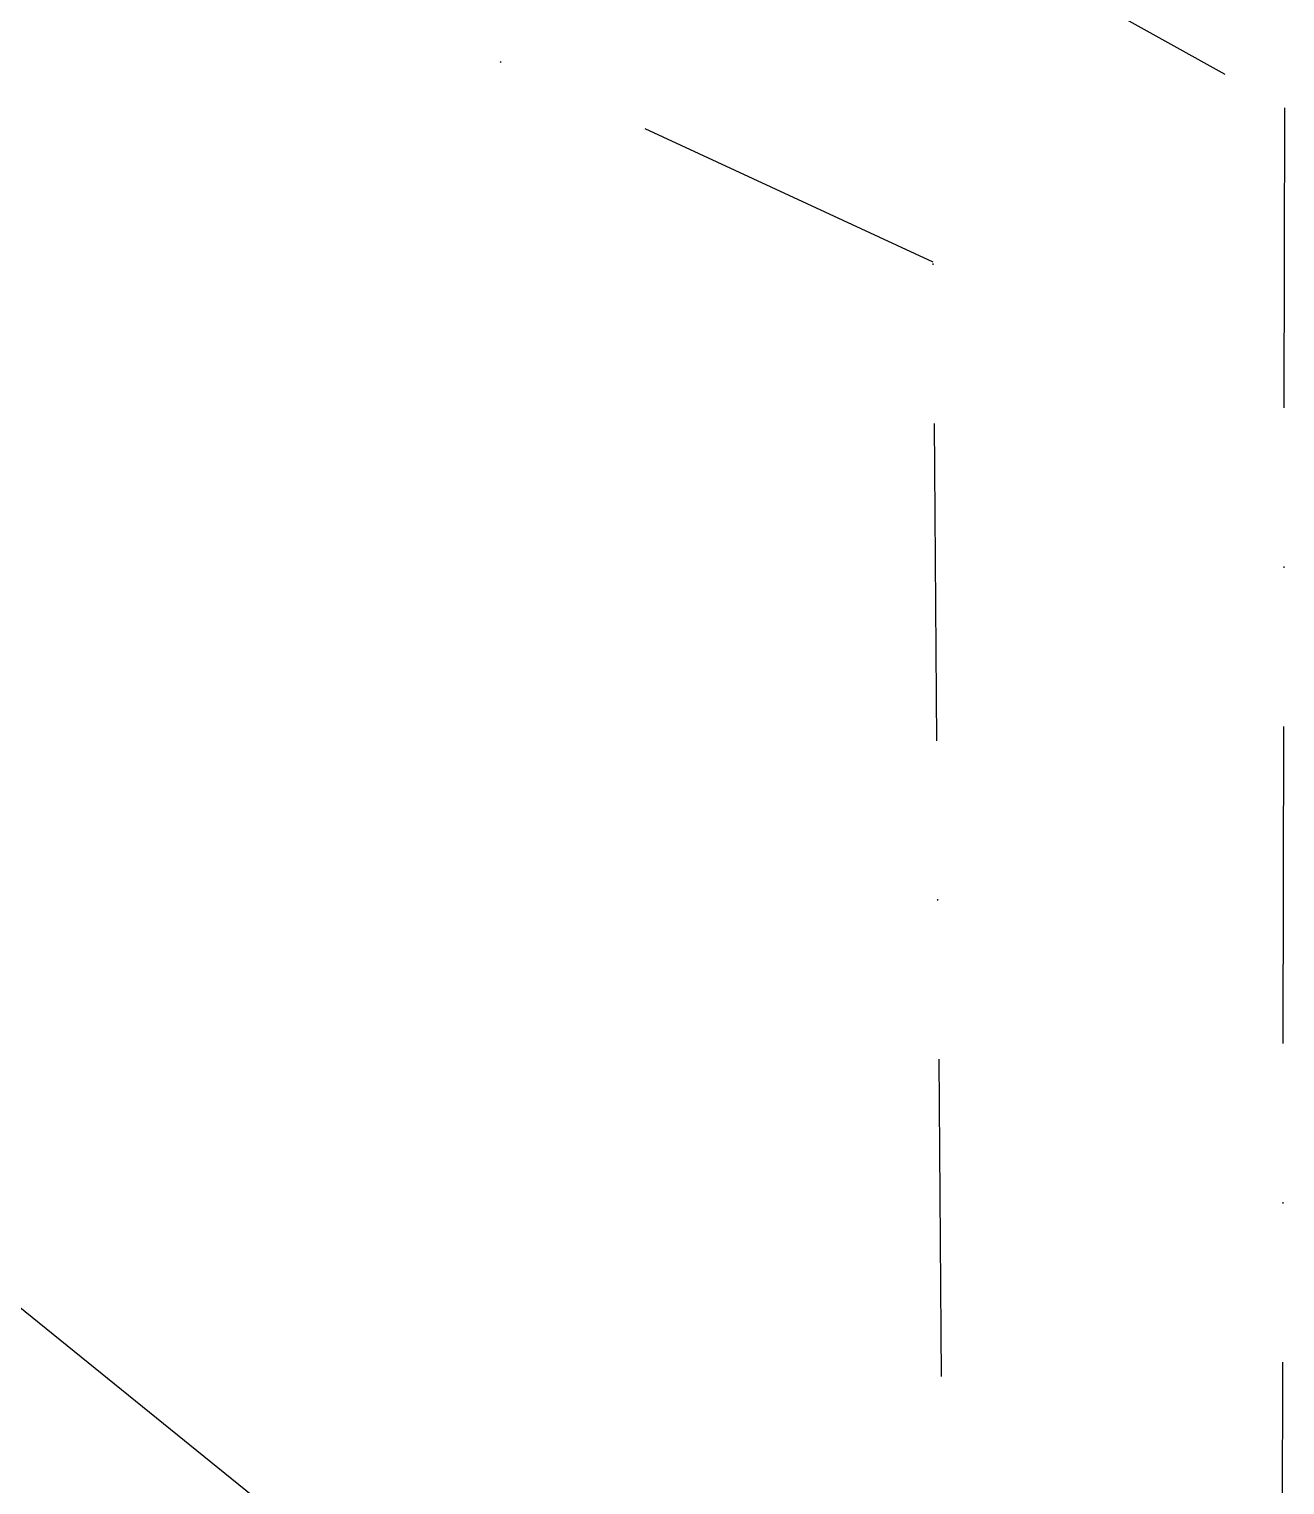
# Model space of a CAD drawing. Extents: x -905 to -497, y -1456 to -991.
# Drawn here: x -595.8 to -496.8, y -1261.8 to -1147.1 of the extents above; entities that cross this region are included whole.
import ezdxf

# ---------------------------------------------------------------- set-up
doc = ezdxf.new("R2010")
doc.units = 0
doc.header["$LTSCALE"] = 25
doc.header["$MEASUREMENT"] = 0
doc.linetypes.add('STRICHPUNKTX2', pattern=[2, 1, -0.5, 0, -0.5])
doc.layers.add('BEFUND', color=1, linetype='CONTINUOUS')
doc.layers.add('GRABUNGSGRENZE', color=3, linetype='STRICHPUNKTX2')

msp = doc.modelspace()

# ---------------------------------------------------------------- linework, layer by layer
at = {"layer": 'BEFUND'}
msp.add_lwpolyline([(-659.36, -1207.02), (-630.15, -1211.06), (-616.83, -1222.07), (-599.89, -1245.13), (-573.35, -1266.59), (-554.19, -1276.84), (-524.57, -1280.37)], dxfattribs=at)
at = {"layer": 'GRABUNGSGRENZE'}
for points in [[(-785.97, -992.12), (-496.84, -1153.28)], [(-524.56, -1165.45), (-618.23, -1122.13)]]:
    msp.add_lwpolyline(points, dxfattribs=at)
at = {"layer": 'GRABUNGSGRENZE', "flags": 128}
for points in [[(-756.76, -1380.96), (-702.39, -1390.97), (-680.03, -1396.03), (-652.49, -1404.24), (-608.38, -1419.85), (-596.74, -1422.89), (-579.72, -1423.74), (-572.45, -1427.29), (-554.3, -1438.5), (-548.56, -1441.04), (-540.89, -1441.89), (-527.52, -1449.35), (-515.83, -1453.4), (-497.34, -1455.52), (-496.84, -1153.28)], [(-515.83, -1453.4), (-522.67, -1364.04), (-523.7, -1280.88), (-524.56, -1165.45)]]:
    msp.add_lwpolyline(points, dxfattribs=at)

doc.saveas('drawing.dxf')
